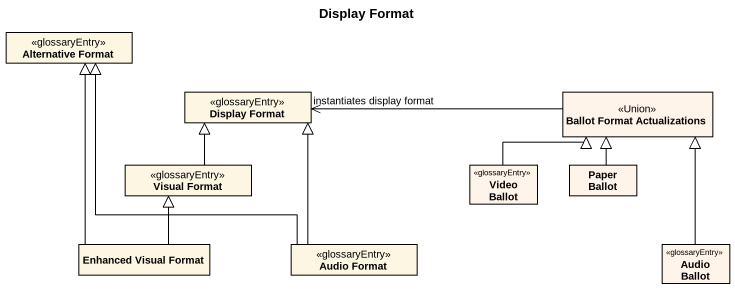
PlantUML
@startuml
title Display Format
hide circle
hide empty members
class "Alternative Format" as Alternative_Format <<glossaryEntry>>
class "Display Format" as Display_Format <<glossaryEntry>>
class "Ballot Format Actualizations" as Ballot_Format_Actualizations <<Union>> #FFF4EA
class "Visual Format" as Visual_Format <<glossaryEntry>>
class "Video Ballot" as Video_Ballot <<glossaryEntry>> #FFF4EA
class "Paper Ballot" as Paper_Ballot #FFF4EA
class "Enhanced Visual Format" as Enhanced_Visual_Format
class "Audio Format" as Audio_Format <<glossaryEntry>>
class "Audio Ballot" as Audio_Ballot <<glossaryEntry>> #FFF4EA
Ballot_Format_Actualizations -left-> "instantiates display format" Display_Format
Visual_Format -up-|> Display_Format
Video_Ballot -right-|> Ballot_Format_Actualizations
Paper_Ballot -up-|> Ballot_Format_Actualizations
Enhanced_Visual_Format -up-|> Alternative_Format
Enhanced_Visual_Format -up-|> Visual_Format
Audio_Format -up-|> Alternative_Format
Audio_Format -up-|> Display_Format
Audio_Ballot -up-|> Ballot_Format_Actualizations
@enduml
